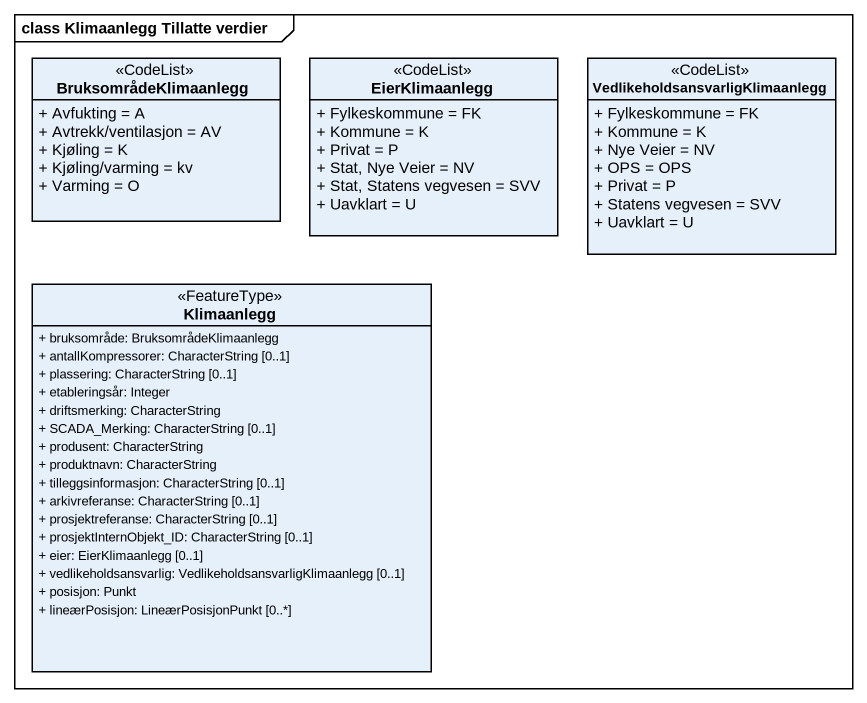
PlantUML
@startuml
mainframe class Klimaanlegg Tillatte verdier
hide circle
hide empty members
skinparam classAttributeIconSize 0
class BruksområdeKlimaanlegg <<CodeList>> {
  + Avfukting = A
  + Avtrekk/ventilasjon = AV
  + Kjøling = K
  + Kjøling/varming = kv
  + Varming = O
}
class EierKlimaanlegg <<CodeList>> {
  + Fylkeskommune = FK
  + Kommune = K
  + Privat = P
  + Stat, Nye Veier = NV
  + Stat, Statens vegvesen = SVV
  + Uavklart = U
}
class "VedlikeholdsansvarligKlimaanlegg" as VedlikeholdsansvarligKlimaan <<CodeList>> {
  + Fylkeskommune = FK
  + Kommune = K
  + Nye Veier = NV
  + OPS = OPS
  + Privat = P
  + Statens vegvesen = SVV
  + Uavklart = U
}
class Klimaanlegg <<FeatureType>> {
  + bruksområde: BruksområdeKlimaanlegg
  + antallKompressorer: CharacterString [0..1]
  + plassering: CharacterString [0..1]
  + etableringsår: Integer
  + driftsmerking: CharacterString
  + SCADA_Merking: CharacterString [0..1]
  + produsent: CharacterString
  + produktnavn: CharacterString
  + tilleggsinformasjon: CharacterString [0..1]
  + arkivreferanse: CharacterString [0..1]
  + prosjektreferanse: CharacterString [0..1]
  + prosjektInternObjekt_ID: CharacterString [0..1]
  + eier: EierKlimaanlegg [0..1]
  + vedlikeholdsansvarlig: VedlikeholdsansvarligKlimaanlegg [0..1]
  + posisjon: Punkt
  + lineærPosisjon: LineærPosisjonPunkt [0..*]
}
@enduml
